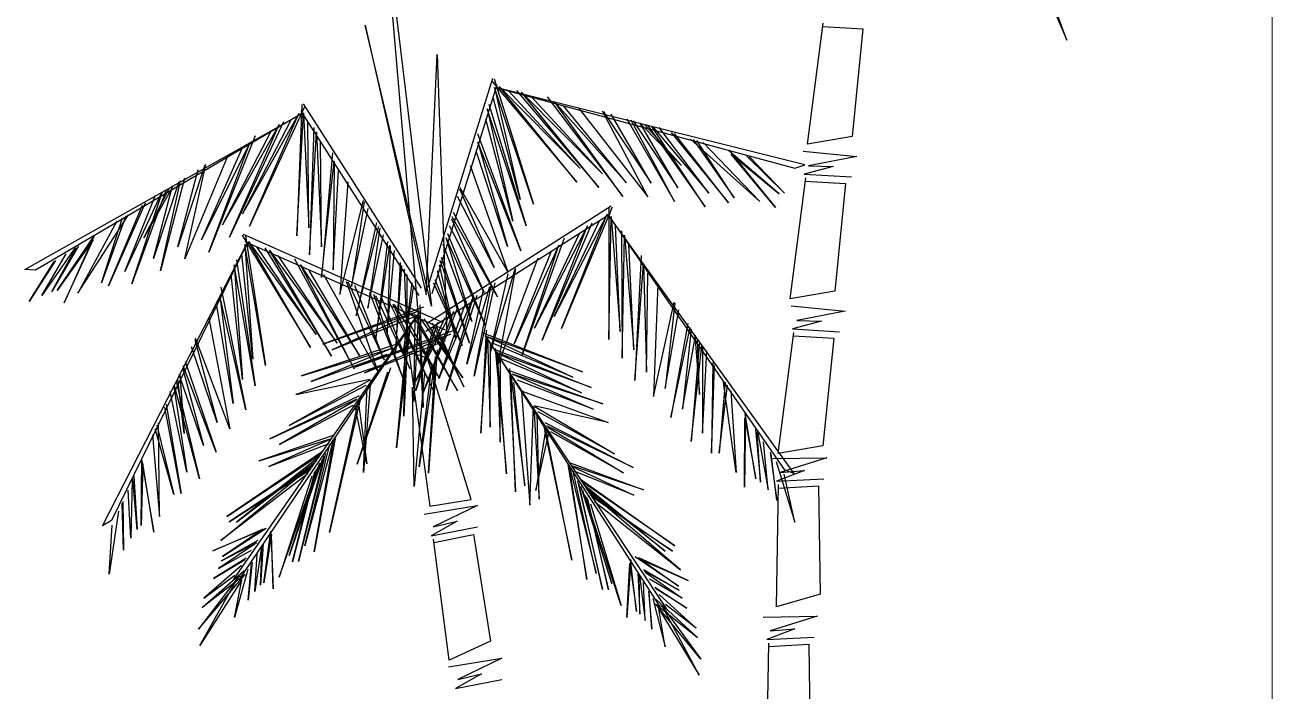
# Model space of a CAD drawing. Header units: millimetres. Extents: x -106 to 2534, y 21 to 2786.
# Drawn here: x 1237.928 to 1241.828, y 1421.092 to 1423.174 of the extents above; entities that cross this region are included whole.
import ezdxf

# ---------------------------------------------------------------- set-up
doc = ezdxf.new("R2010")
doc.units = ezdxf.units.MM
doc.layers.add('fach mas atras', color=62, linetype='Continuous', lineweight=20)

msp = doc.modelspace()

# ---------------------------------------------------------------- linework, layer by layer
at = {"color": 102}
for p, q in [((1239.0494, 1423.5416), (1239.1994, 1422.2952)), ((1239.158, 1422.2776), (1239.0494, 1423.5416)), ((1241.0908, 1423.3505), (1241.1862, 1423.1265)), ((1241.1862, 1423.1265), (1241.1033, 1423.356)), ((1238.9923, 1423.1735), (1239.1826, 1422.3312)), ((1239.1994, 1422.2952), (1238.9923, 1423.1735)), ((1239.1826, 1422.3312), (1239.217, 1423.0824)), ((1239.217, 1423.0824), (1239.2473, 1422.2035)), ((1239.3908, 1423.0067), (1239.1867, 1422.3537)), ((1239.4043, 1422.9869), (1239.2003, 1422.3339)), ((1239.3892, 1422.9975), (1239.6537, 1422.6831)), ((1239.3954, 1423.0065), (1239.5186, 1422.6146)), ((1239.4764, 1422.6283), (1239.3921, 1422.9478)), ((1239.3968, 1422.9794), (1239.4764, 1422.6283)), ((1239.5186, 1422.6146), (1239.3968, 1422.9794)), ((1240.3668, 1422.7373), (1239.4009, 1422.9794)), ((1239.4009, 1422.9794), (1240.3353, 1422.7269)), ((1239.4113, 1422.9817), (1239.6647, 1422.726)), ((1239.6537, 1422.6831), (1239.4113, 1422.9817)), ((1239.6647, 1422.726), (1239.4405, 1422.9687)), ((1239.465, 1422.9692), (1239.7231, 1422.666)), ((1239.4807, 1422.9647), (1239.7341, 1422.709)), ((1239.7231, 1422.666), (1239.4807, 1422.9647)), ((1239.7341, 1422.709), (1239.5099, 1422.9516)), ((1239.5616, 1422.9498), (1239.7982, 1422.6382)), ((1238.8023, 1422.9189), (1238.6302, 1422.5458)), ((1238.7939, 1422.926), (1238.7786, 1422.5154)), ((1238.7983, 1422.9274), (1239.1676, 1422.3515)), ((1239.3739, 1422.9117), (1239.4536, 1422.5606)), ((1239.4957, 1422.5468), (1239.3739, 1422.9117)), ((1239.3785, 1422.9273), (1239.4957, 1422.5468)), ((1239.5837, 1422.934), (1239.8092, 1422.6811)), ((1239.7982, 1422.6382), (1239.5837, 1422.934)), ((1239.8092, 1422.6811), (1239.6129, 1422.921)), ((1239.6588, 1422.9151), (1239.876, 1422.6372)), ((1237.9281, 1422.4097), (1238.7957, 1422.8984)), ((1238.7957, 1422.8984), (1237.9613, 1422.408)), ((1238.7366, 1422.8716), (1238.5678, 1422.511)), ((1238.7851, 1422.8979), (1238.6082, 1422.5843)), ((1238.6082, 1422.5843), (1238.7604, 1422.8776)), ((1238.6302, 1422.5458), (1238.7851, 1422.8979)), ((1238.7786, 1422.5154), (1238.7997, 1422.8995)), ((1238.7904, 1422.9047), (1239.1597, 1422.3288)), ((1238.7997, 1422.8995), (1238.8156, 1422.5398)), ((1238.8156, 1422.5398), (1238.8125, 1422.8702)), ((1239.4536, 1422.5606), (1239.3693, 1422.88)), ((1239.876, 1422.6372), (1239.734, 1422.9045)), ((1239.7379, 1422.9033), (1239.887, 1422.6801)), ((1239.887, 1422.6801), (1239.7617, 1422.8959)), ((1239.81, 1422.881), (1239.9591, 1422.6221)), ((1239.9591, 1422.6221), (1239.8239, 1422.8767)), ((1239.83, 1422.8748), (1239.9702, 1422.6651)), ((1239.8506, 1422.8674), (1239.9814, 1422.7349)), ((1239.9702, 1422.6651), (1239.8524, 1422.8679)), ((1238.6485, 1422.8274), (1238.5027, 1422.4643)), ((1238.7227, 1422.8631), (1238.5458, 1422.5495)), ((1238.5458, 1422.5495), (1238.698, 1422.8428)), ((1238.5678, 1422.511), (1238.7227, 1422.8631)), ((1238.8311, 1422.8541), (1238.8185, 1422.4561)), ((1238.8185, 1422.4561), (1238.8396, 1422.8402)), ((1238.8396, 1422.8402), (1238.8556, 1422.4805)), ((1239.343, 1422.8354), (1239.4789, 1422.4685)), ((1239.9814, 1422.7349), (1239.8653, 1422.8628)), ((1239.8754, 1422.8607), (1240.0557, 1422.6057)), ((1240.0557, 1422.6057), (1239.8889, 1422.8566)), ((1239.8915, 1422.8558), (1240.0667, 1422.6487)), ((1240.0667, 1422.6487), (1239.9111, 1422.8539)), ((1239.9488, 1422.838), (1240.1281, 1422.6188)), ((1240.1281, 1422.6188), (1239.959, 1422.8349)), ((1238.6314, 1422.8063), (1238.4807, 1422.5028)), ((1238.5027, 1422.4643), (1238.6314, 1422.8063)), ((1238.8556, 1422.4805), (1238.8524, 1422.8109)), ((1239.3444, 1422.8083), (1239.4367, 1422.4823)), ((1239.4789, 1422.4685), (1239.3444, 1422.8083)), ((1240.2267, 1422.6225), (1240.009, 1422.8171)), ((1240.0182, 1422.8165), (1240.1465, 1422.6339)), ((1240.1465, 1422.6339), (1240.0294, 1422.8131)), ((1240.0494, 1422.8069), (1240.2267, 1422.6225)), ((1238.564, 1422.7682), (1238.4279, 1422.4428)), ((1238.4807, 1422.5028), (1238.6067, 1422.786)), ((1238.8896, 1422.7748), (1238.8555, 1422.385)), ((1239.4367, 1422.4823), (1239.3398, 1422.7767)), ((1240.2867, 1422.647), (1240.1288, 1422.7823)), ((1240.1302, 1422.7819), (1240.2756, 1422.6041)), ((1240.1364, 1422.7705), (1240.2867, 1422.647)), ((1240.2756, 1422.6041), (1240.1364, 1422.7705)), ((1240.186, 1422.7646), (1240.3038, 1422.6487)), ((1240.3038, 1422.6487), (1240.1941, 1422.7621)), ((1238.4908, 1422.736), (1238.4059, 1422.4813)), ((1238.4059, 1422.4813), (1238.4698, 1422.7226)), ((1238.4279, 1422.4428), (1238.4942, 1422.7382)), ((1238.8555, 1422.385), (1238.8954, 1422.7483)), ((1238.8954, 1422.7483), (1238.8925, 1422.4094)), ((1238.8925, 1422.4094), (1238.9082, 1422.719)), ((1239.3201, 1422.7348), (1239.438, 1422.4024)), ((1240.3353, 1422.7269), (1240.3668, 1422.7373)), ((1238.3916, 1422.6715), (1238.3004, 1422.5092)), ((1238.4095, 1422.6841), (1238.3297, 1422.4448)), ((1238.3297, 1422.4448), (1238.3898, 1422.6715)), ((1238.4272, 1422.6954), (1238.3517, 1422.4063)), ((1238.3517, 1422.4063), (1238.4149, 1422.6875)), ((1238.9383, 1422.6838), (1238.9124, 1422.3321)), ((1238.3552, 1422.6495), (1238.2409, 1422.4035)), ((1238.2409, 1422.4035), (1238.3368, 1422.6426)), ((1238.3694, 1422.6586), (1238.2629, 1422.365)), ((1238.2629, 1422.365), (1238.3575, 1422.651)), ((1238.3004, 1422.5092), (1238.3787, 1422.6633)), ((1239.3958, 1422.4161), (1239.281, 1422.6377)), ((1239.2876, 1422.6617), (1239.3958, 1422.4161)), ((1239.438, 1422.4024), (1239.2887, 1422.6657)), ((1238.3046, 1422.6173), (1238.1896, 1422.3585)), ((1238.1896, 1422.3585), (1238.2956, 1422.6115)), ((1238.9124, 1422.3321), (1238.9868, 1422.6254)), ((1238.9889, 1422.6219), (1238.9495, 1422.3564)), ((1238.9495, 1422.3564), (1239.0016, 1422.6005)), ((1239.7614, 1422.6078), (1239.1844, 1422.2402)), ((1239.7648, 1422.6047), (1239.6063, 1422.2256)), ((1239.7543, 1422.6018), (1239.7537, 1422.1909)), ((1238.0936, 1422.336), (1238.2521, 1422.5811)), ((1238.2158, 1422.5606), (1238.0936, 1422.336)), ((1238.2434, 1422.5782), (1238.1679, 1422.3682)), ((1238.1679, 1422.3682), (1238.2334, 1422.5719)), ((1239.0273, 1422.557), (1238.9639, 1422.265)), ((1239.759, 1422.5839), (1239.182, 1422.2163)), ((1239.2622, 1422.5687), (1239.3639, 1422.3379)), ((1239.406, 1422.3241), (1239.2639, 1422.5749)), ((1239.2677, 1422.589), (1239.406, 1422.3241)), ((1239.7009, 1422.555), (1239.5451, 1422.1886)), ((1239.7484, 1422.583), (1239.5829, 1422.2633)), ((1239.5829, 1422.2633), (1239.7245, 1422.5618)), ((1239.6063, 1422.2256), (1239.7484, 1422.583)), ((1240.3337, 1421.7725), (1239.7516, 1422.5804)), ((1239.7516, 1422.5804), (1240.3029, 1421.7849)), ((1239.7537, 1422.1909), (1239.761, 1422.5755)), ((1239.761, 1422.5755), (1239.7899, 1422.2166)), ((1238.0292, 1422.3438), (1238.1457, 1422.516)), ((1238.1445, 1422.5152), (1238.0512, 1422.3053)), ((1238.6073, 1422.5168), (1238.8213, 1422.166)), ((1238.6102, 1422.5204), (1239.2361, 1422.2441)), ((1238.6182, 1422.5156), (1238.6808, 1422.1095)), ((1238.9639, 1422.265), (1239.0347, 1422.5444)), ((1239.038, 1422.5389), (1239.0009, 1422.2894)), ((1239.0009, 1422.2894), (1239.0499, 1422.5188)), ((1239.2497, 1422.5229), (1239.368, 1422.2339)), ((1239.3639, 1422.3379), (1239.256, 1422.5461)), ((1239.6873, 1422.546), (1239.5218, 1422.2263)), ((1239.5218, 1422.2263), (1239.6633, 1422.5248)), ((1239.5451, 1422.1886), (1239.6873, 1422.546)), ((1239.7899, 1422.2166), (1239.7749, 1422.5467)), ((1239.794, 1422.5312), (1239.7958, 1422.1331)), ((1239.7958, 1422.1331), (1239.803, 1422.5176)), ((1239.803, 1422.5176), (1239.8319, 1422.1588)), ((1238.0846, 1422.477), (1237.9808, 1422.3288)), ((1238.0953, 1422.4838), (1238.0123, 1422.3409)), ((1238.0123, 1422.3409), (1238.0881, 1422.4792)), ((1238.1415, 1422.5025), (1238.0292, 1422.3438)), ((1238.0512, 1422.3053), (1238.1415, 1422.5025)), ((1238.1705, 1421.6083), (1238.6241, 1422.4948)), ((1238.6241, 1422.4948), (1238.1991, 1421.6252)), ((1238.6155, 1422.4885), (1238.6411, 1422.1294)), ((1238.6808, 1422.1095), (1238.6155, 1422.4885)), ((1238.6162, 1422.4971), (1239.2421, 1422.2209)), ((1238.6268, 1422.4979), (1238.8387, 1422.2068)), ((1238.8213, 1422.166), (1238.6268, 1422.4979)), ((1238.8387, 1422.2068), (1238.6537, 1422.4806)), ((1238.678, 1422.4774), (1238.8873, 1422.1386)), ((1239.0622, 1422.498), (1239.0244, 1422.188)), ((1239.0244, 1422.188), (1239.0694, 1422.4858)), ((1239.0707, 1422.4835), (1239.0614, 1422.2124)), ((1239.3259, 1422.2476), (1239.2362, 1422.4891)), ((1239.2452, 1422.5066), (1239.3259, 1422.2476)), ((1239.368, 1422.2339), (1239.2459, 1422.5092)), ((1239.5981, 1422.486), (1239.4584, 1422.1773)), ((1239.6145, 1422.5076), (1239.4818, 1422.1396)), ((1239.4818, 1422.1396), (1239.5981, 1422.486)), ((1239.8319, 1422.1588), (1239.8169, 1422.4888)), ((1238.0239, 1422.4383), (1237.9412, 1422.31)), ((1237.9808, 1422.3288), (1238.0566, 1422.4592)), ((1238.5896, 1422.4398), (1238.6479, 1422.046)), ((1238.6411, 1422.1294), (1238.6061, 1422.458)), ((1238.6929, 1422.4705), (1238.9047, 1422.1794)), ((1238.8873, 1422.1386), (1238.6929, 1422.4705)), ((1238.9047, 1422.1794), (1238.7197, 1422.4532)), ((1238.7706, 1422.4436), (1238.9573, 1422.0998)), ((1239.0614, 1422.2124), (1239.0841, 1422.469)), ((1239.3181, 1422.1798), (1239.2266, 1422.4384)), ((1239.2294, 1422.4488), (1239.3181, 1422.1798)), ((1239.5321, 1422.4455), (1239.4078, 1422.1154)), ((1239.4584, 1422.1773), (1239.5741, 1422.4648)), ((1239.8553, 1422.4541), (1239.8352, 1422.0634)), ((1237.9613, 1422.408), (1237.9281, 1422.4097)), ((1237.9412, 1422.31), (1238.0191, 1422.4352)), ((1238.5827, 1422.425), (1238.6083, 1422.0659)), ((1238.6479, 1422.046), (1238.5827, 1422.425)), ((1238.7901, 1422.4247), (1238.9748, 1422.1406)), ((1238.9573, 1422.0998), (1238.7901, 1422.4247)), ((1238.9748, 1422.1406), (1238.8169, 1422.4073)), ((1239.1013, 1422.4319), (1239.0868, 1422.1491)), ((1239.0868, 1422.1491), (1239.1067, 1422.4227)), ((1239.1138, 1422.4107), (1239.1238, 1422.1734)), ((1239.2759, 1422.1935), (1239.2178, 1422.4062)), ((1239.223, 1422.425), (1239.2759, 1422.1935)), ((1239.4601, 1422.4106), (1239.3845, 1422.1531)), ((1239.4078, 1422.1154), (1239.4635, 1422.4129)), ((1239.8352, 1422.0634), (1239.8621, 1422.4278)), ((1239.8621, 1422.4278), (1239.8714, 1422.0891)), ((1239.8714, 1422.0891), (1239.8759, 1422.399)), ((1238.6083, 1422.0659), (1238.5733, 1422.3945)), ((1238.8614, 1422.3946), (1239.0341, 1422.0871)), ((1239.0341, 1422.0871), (1238.9341, 1422.3728)), ((1238.9378, 1422.371), (1239.0515, 1422.1278)), ((1239.0515, 1422.1278), (1238.9602, 1422.3601)), ((1239.1382, 1422.3693), (1239.1106, 1422.1479)), ((1239.1106, 1422.1479), (1239.1442, 1422.3592)), ((1239.1238, 1422.1734), (1239.1237, 1422.3939)), ((1239.2955, 1422.1724), (1239.2072, 1422.3673)), ((1239.2103, 1422.3787), (1239.2955, 1422.1724)), ((1239.398, 1422.3678), (1239.333, 1422.0762)), ((1239.333, 1422.0762), (1239.386, 1422.3595)), ((1239.3845, 1422.1531), (1239.4396, 1422.3965)), ((1239.9072, 1422.3649), (1239.894, 1422.0125)), ((1238.5379, 1422.3273), (1238.5798, 1421.9911)), ((1238.6194, 1421.9711), (1238.5379, 1422.3273)), ((1238.5406, 1422.3543), (1238.6194, 1421.9711)), ((1239.0057, 1422.338), (1239.114, 1422.0596)), ((1239.114, 1422.0596), (1239.0188, 1422.3316)), ((1239.0246, 1422.3289), (1239.1314, 1422.1004)), ((1239.3416, 1422.3289), (1239.2457, 1422.0317)), ((1239.2457, 1422.0317), (1239.33, 1422.3209)), ((1239.3807, 1422.3559), (1239.3096, 1422.1139)), ((1239.3096, 1422.1139), (1239.3615, 1422.3426)), ((1238.5798, 1421.9911), (1238.5285, 1422.2967)), ((1238.5818, 1421.4416), (1239.1659, 1422.2833)), ((1239.1659, 1422.2833), (1238.6056, 1421.4519)), ((1239.1749, 1422.2927), (1238.8592, 1422.1763)), ((1239.1314, 1422.1004), (1239.0456, 1422.3186)), ((1239.0673, 1422.3081), (1239.207, 1422.0288)), ((1239.207, 1422.0288), (1239.08, 1422.3019)), ((1239.0825, 1422.3008), (1239.2244, 1422.0695)), ((1239.2244, 1422.0695), (1239.1016, 1422.296)), ((1239.1633, 1422.3), (1239.1731, 1421.9781)), ((1239.2784, 1422.2853), (1239.1727, 1422.0226)), ((1239.3277, 1422.3194), (1239.2224, 1422.0694)), ((1239.2224, 1422.0694), (1239.3095, 1422.3118)), ((1239.894, 1422.0125), (1239.9579, 1422.3083)), ((1239.9601, 1422.3049), (1239.9302, 1422.0382)), ((1239.9302, 1422.0382), (1239.9735, 1422.284)), ((1238.5027, 1422.2583), (1238.569, 1421.9119)), ((1238.8592, 1422.1763), (1239.1582, 1422.2795)), ((1239.1582, 1422.2795), (1238.889, 1422.1585)), ((1238.889, 1422.1585), (1239.1419, 1422.2605)), ((1239.1338, 1422.2438), (1239.0901, 1421.8524)), ((1239.1364, 1422.2746), (1239.2805, 1422.0308)), ((1239.1586, 1422.2792), (1239.1442, 1421.9974)), ((1239.1442, 1421.9974), (1239.1484, 1422.2564)), ((1239.2805, 1422.0308), (1239.1461, 1422.2699)), ((1239.2581, 1422.2714), (1239.1493, 1422.0603)), ((1239.1493, 1422.0603), (1239.242, 1422.2603)), ((1239.2185, 1422.2441), (1239.1506, 1422.0315)), ((1239.1585, 1422.2638), (1239.2979, 1422.0715)), ((1239.1731, 1421.9781), (1239.1586, 1422.2792)), ((1239.1727, 1422.0226), (1239.2695, 1422.2792)), ((1239.2979, 1422.0715), (1239.1761, 1422.2553)), ((1239.2018, 1422.2428), (1239.301, 1422.0429)), ((1239.2661, 1422.2183), (1238.9602, 1422.1044)), ((1238.9602, 1422.1044), (1239.2592, 1422.2076)), ((1239.2592, 1422.2076), (1238.9901, 1422.0866)), ((1239.0901, 1421.8524), (1239.127, 1422.233)), ((1239.127, 1422.233), (1239.1126, 1421.9512)), ((1239.1126, 1421.9512), (1239.1168, 1422.2101)), ((1239.1506, 1422.0315), (1239.2088, 1422.2374)), ((1239.301, 1422.0429), (1239.2124, 1422.2377)), ((1239.3701, 1422.22), (1239.3538, 1421.8984)), ((1239.3584, 1422.2129), (1239.6717, 1422.0902)), ((1239.9342, 1421.35), (1239.3672, 1422.2034)), ((1239.3672, 1422.2034), (1239.9106, 1421.3609)), ((1240.0008, 1422.2414), (1239.9479, 1421.9473)), ((1239.9479, 1421.9473), (1240.0087, 1422.2291)), ((1240.0121, 1422.2237), (1239.984, 1421.973)), ((1239.984, 1421.973), (1240.0247, 1422.204)), ((1240.0231, 1422.2047), (1240.0376, 1422.0191)), ((1238.5294, 1421.9319), (1238.4494, 1422.1683)), ((1238.4596, 1422.191), (1238.5294, 1421.9319)), ((1238.569, 1421.9119), (1238.4612, 1422.1948)), ((1239.0944, 1422.1777), (1238.7935, 1422.0776)), ((1238.7935, 1422.0776), (1239.0776, 1422.1645)), ((1239.0776, 1422.1645), (1238.8233, 1422.0598)), ((1238.9901, 1422.0866), (1239.243, 1422.1885)), ((1239.3538, 1421.8984), (1239.3744, 1422.1992)), ((1239.3744, 1422.1992), (1239.3831, 1421.9171)), ((1239.3748, 1422.1994), (1239.6415, 1422.073)), ((1239.6717, 1422.0902), (1239.3748, 1422.1994)), ((1239.3831, 1421.9171), (1239.3841, 1422.1761)), ((1239.6415, 1422.073), (1239.3907, 1422.1801)), ((1240.0377, 1422.1837), (1240.0111, 1421.8725)), ((1240.0111, 1421.8725), (1240.0454, 1422.1718)), ((1240.0376, 1422.0191), (1240.0313, 1422.1918)), ((1240.0468, 1422.1695), (1240.0472, 1421.8982)), ((1238.8233, 1422.0598), (1239.0614, 1422.1455)), ((1239.1867, 1422.133), (1239.1285, 1422.1513)), ((1239.2121, 1422.1377), (1239.1611, 1421.7926)), ((1239.2168, 1422.1585), (1239.19, 1421.7733)), ((1239.19, 1421.7733), (1239.2121, 1422.1377)), ((1239.3954, 1422.1614), (1239.6989, 1422.0413)), ((1239.3985, 1422.1633), (1239.4343, 1421.771)), ((1239.402, 1422.1505), (1239.6687, 1422.0241)), ((1239.6989, 1422.0413), (1239.402, 1422.1505)), ((1239.4051, 1422.1523), (1239.4138, 1421.8702)), ((1239.4343, 1421.771), (1239.4051, 1422.1523)), ((1239.4138, 1421.8702), (1239.4148, 1422.1292)), ((1239.6687, 1422.0241), (1239.4179, 1422.1311)), ((1240.0472, 1421.8982), (1240.0607, 1422.1555)), ((1238.4204, 1422.1029), (1238.486, 1421.8593)), ((1238.5256, 1421.8394), (1238.423, 1422.1087)), ((1238.4289, 1422.1221), (1238.5256, 1421.8394)), ((1239.0468, 1422.1122), (1238.7756, 1422.0193)), ((1239.0712, 1422.1029), (1238.967, 1421.801)), ((1238.967, 1421.801), (1239.0634, 1422.0898)), ((1239.1781, 1422.0874), (1239.1451, 1421.7321)), ((1239.1611, 1421.7926), (1239.2019, 1422.1148)), ((1239.4366, 1422.0963), (1239.7354, 1421.9902)), ((1239.4435, 1422.1005), (1239.4625, 1421.7149)), ((1240.0792, 1422.119), (1240.0749, 1421.8359)), ((1240.0749, 1421.8359), (1240.085, 1422.11)), ((1238.4011, 1422.0595), (1238.4744, 1421.7559)), ((1238.426, 1421.8968), (1238.4062, 1422.0685)), ((1238.486, 1421.8593), (1238.4109, 1422.0815)), ((1238.4124, 1422.0825), (1238.426, 1421.8968)), ((1239.0062, 1422.0644), (1238.754, 1421.922)), ((1238.754, 1421.922), (1238.9954, 1422.0481)), ((1238.7756, 1422.0193), (1239.008, 1422.0671)), ((1239.0088, 1422.0627), (1238.9869, 1421.7749)), ((1239.4478, 1422.0797), (1239.4918, 1421.7336)), ((1239.4625, 1421.7149), (1239.4478, 1422.0797)), ((1239.4531, 1422.0828), (1239.7052, 1421.973)), ((1239.7354, 1421.9902), (1239.4531, 1422.0828)), ((1239.4918, 1421.7336), (1239.4575, 1422.0566)), ((1239.7052, 1421.973), (1239.4689, 1422.0635)), ((1240.1184, 1422.0578), (1240.0987, 1421.8355)), ((1240.0987, 1421.8355), (1240.1247, 1422.0479)), ((1240.1526, 1421.7751), (1240.1117, 1422.0641)), ((1238.4348, 1421.7759), (1238.3827, 1422.0281)), ((1238.3942, 1422.0441), (1238.4348, 1421.7759)), ((1238.4744, 1421.7559), (1238.3953, 1422.0466)), ((1238.9735, 1422.0151), (1238.6944, 1421.8806)), ((1238.9784, 1422.012), (1238.8801, 1421.5874)), ((1238.9869, 1421.7749), (1238.9988, 1422.046)), ((1239.1451, 1421.7321), (1239.1397, 1422.0419)), ((1239.4807, 1422.0287), (1239.5066, 1421.6728)), ((1239.4828, 1422.0299), (1239.7521, 1421.9315)), ((1240.136, 1422.0303), (1240.1526, 1421.7751)), ((1238.4168, 1421.71), (1238.3655, 1421.9795)), ((1238.3699, 1421.9893), (1238.4168, 1421.71)), ((1238.6944, 1421.8806), (1238.9672, 1422.0056)), ((1238.9644, 1422.0014), (1238.7243, 1421.8628)), ((1238.7243, 1421.8628), (1238.9543, 1421.9861)), ((1238.8801, 1421.5874), (1238.9725, 1422.0022)), ((1238.9977, 1421.8021), (1238.9605, 1421.9822)), ((1238.9699, 1421.9979), (1238.9977, 1421.8021)), ((1239.5066, 1421.6728), (1239.5182, 1421.9824)), ((1239.5198, 1421.9797), (1239.5359, 1421.6915)), ((1239.7521, 1421.9315), (1239.5207, 1421.984)), ((1239.5225, 1421.9813), (1239.7717, 1421.8338)), ((1238.3492, 1421.6383), (1238.346, 1421.9301)), ((1238.3492, 1421.6383), (1238.346, 1421.9301)), ((1239.5359, 1421.6915), (1239.5295, 1421.9627)), ((1239.7717, 1421.8338), (1239.5329, 1421.9648)), ((1239.5542, 1421.9313), (1239.8304, 1421.7912)), ((1240.1816, 1421.9591), (1240.1781, 1421.7295)), ((1240.1781, 1421.7295), (1240.1791, 1421.9464)), ((1240.1791, 1421.9464), (1240.2143, 1421.7552)), ((1240.2143, 1421.7552), (1240.1809, 1421.9603)), ((1238.3271, 1421.893), (1238.3492, 1421.6383)), ((1238.3271, 1421.893), (1238.3492, 1421.6383)), ((1238.3933, 1421.7061), (1238.3356, 1421.9121)), ((1238.3404, 1421.9229), (1238.3933, 1421.7061)), ((1238.8924, 1421.8909), (1238.6608, 1421.8116)), ((1239.5574, 1421.9141), (1239.5257, 1421.7189)), ((1239.5257, 1421.7189), (1239.5665, 1421.8982)), ((1239.5492, 1421.9284), (1239.6389, 1421.5018)), ((1239.6389, 1421.5018), (1239.5549, 1421.9184)), ((1239.8304, 1421.7912), (1239.5603, 1421.9217)), ((1239.563, 1421.9175), (1239.8002, 1421.774)), ((1239.8002, 1421.774), (1239.5728, 1421.902)), ((1240.2131, 1421.91), (1240.2284, 1421.7454)), ((1240.2284, 1421.7454), (1240.2177, 1421.9028)), ((1240.22, 1421.8993), (1240.2519, 1421.7213)), ((1238.6608, 1421.8116), (1238.8863, 1421.8816)), ((1238.8851, 1421.8799), (1238.6906, 1421.7938)), ((1238.6906, 1421.7938), (1238.8794, 1421.8655)), ((1238.8925, 1421.8752), (1238.8034, 1421.5466)), ((1238.8034, 1421.5466), (1238.882, 1421.8638)), ((1238.8993, 1421.8865), (1238.8323, 1421.5273)), ((1238.8323, 1421.5273), (1238.8936, 1421.877)), ((1240.2519, 1421.7213), (1240.2379, 1421.8714)), ((1238.2912, 1421.6092), (1238.2933, 1421.8171)), ((1238.2927, 1421.8158), (1238.3308, 1421.5893)), ((1238.8591, 1421.8407), (1238.5596, 1421.6382)), ((1238.5596, 1421.6382), (1238.8545, 1421.8337)), ((1238.8484, 1421.8246), (1238.5894, 1421.6204)), ((1238.8584, 1421.8183), (1238.7542, 1421.5164)), ((1238.8683, 1421.8349), (1238.7831, 1421.4971)), ((1238.7831, 1421.4971), (1238.864, 1421.8277)), ((1240.2588, 1421.8386), (1240.28, 1421.6875)), ((1240.28, 1421.6875), (1240.2619, 1421.8339)), ((1238.2972, 1421.8035), (1238.2912, 1421.6092)), ((1238.3308, 1421.5893), (1238.2972, 1421.8035)), ((1238.5406, 1421.5633), (1238.83, 1421.8)), ((1238.8276, 1421.7932), (1238.5669, 1421.621)), ((1238.5669, 1421.621), (1238.8225, 1421.7855)), ((1238.5894, 1421.6204), (1238.84, 1421.8119)), ((1238.7236, 1421.4478), (1238.8441, 1421.7911)), ((1238.7542, 1421.5164), (1238.8505, 1421.8052)), ((1238.839, 1421.786), (1238.7645, 1421.4963)), ((1238.7645, 1421.4963), (1238.8343, 1421.7781)), ((1239.6257, 1421.8012), (1239.6855, 1421.4408)), ((1239.6855, 1421.4408), (1239.6312, 1421.7916)), ((1239.6323, 1421.7898), (1239.7148, 1421.4595)), ((1239.6327, 1421.8055), (1239.8627, 1421.7216)), ((1239.8627, 1421.7216), (1239.6387, 1421.7961)), ((1239.6398, 1421.7944), (1239.8325, 1421.7044)), ((1239.7148, 1421.4595), (1239.6426, 1421.7783)), ((1239.8325, 1421.7044), (1239.6452, 1421.7799)), ((1240.2772, 1421.81), (1240.3362, 1421.6199)), ((1240.3029, 1421.7849), (1240.3337, 1421.7725)), ((1238.2639, 1421.7508), (1238.2591, 1421.57)), ((1238.2787, 1421.5975), (1238.2655, 1421.7546)), ((1238.269, 1421.7624), (1238.2787, 1421.5975)), ((1238.8135, 1421.7719), (1238.5406, 1421.5633)), ((1238.8258, 1421.7641), (1238.7236, 1421.4478)), ((1239.6556, 1421.749), (1239.734, 1421.4096)), ((1239.734, 1421.4096), (1239.6598, 1421.7417)), ((1239.665, 1421.7547), (1239.9604, 1421.5462)), ((1239.9604, 1421.5462), (1239.6695, 1421.7476)), ((1239.6753, 1421.7384), (1239.9302, 1421.529)), ((1240.3362, 1421.6199), (1240.3029, 1421.7699)), ((1238.2591, 1421.57), (1238.2504, 1421.7205)), ((1239.6652, 1421.7323), (1239.7633, 1421.4283)), ((1239.7633, 1421.4283), (1239.6728, 1421.719)), ((1239.7925, 1421.3591), (1239.679, 1421.7048)), ((1239.9302, 1421.529), (1239.6835, 1421.7255)), ((1239.684, 1421.6996), (1239.7527, 1421.4084)), ((1239.9778, 1421.4709), (1239.6932, 1421.7134)), ((1239.6955, 1421.7066), (1239.9527, 1421.5292)), ((1239.9527, 1421.5292), (1239.7005, 1421.6988)), ((1238.2365, 1421.5324), (1238.2323, 1421.6799)), ((1238.2346, 1421.685), (1238.2365, 1421.5324)), ((1239.7527, 1421.4084), (1239.6886, 1421.6916)), ((1239.6967, 1421.6774), (1239.7925, 1421.3591)), ((1239.7093, 1421.6849), (1239.9778, 1421.4709)), ((1238.1991, 1421.6252), (1238.1705, 1421.6083)), ((1238.2208, 1421.654), (1238.1911, 1421.4571)), ((1238.1911, 1421.4571), (1238.2014, 1421.6104)), ((1238.6818, 1421.6007), (1238.516, 1421.5305)), ((1238.516, 1421.5305), (1238.6718, 1421.5985)), ((1238.5458, 1421.5127), (1238.6824, 1421.6016)), ((1238.6718, 1421.5985), (1238.5458, 1421.5127)), ((1238.6757, 1421.4307), (1238.6972, 1421.5922)), ((1238.699, 1421.5813), (1238.6757, 1421.4307)), ((1238.6967, 1421.5912), (1238.7046, 1421.4114)), ((1238.7046, 1421.4114), (1238.699, 1421.5813)), ((1238.651, 1421.5542), (1238.5334, 1421.475)), ((1238.6565, 1421.5625), (1238.5433, 1421.4995)), ((1238.5433, 1421.4995), (1238.6528, 1421.557)), ((1238.668, 1421.5435), (1238.647, 1421.4033)), ((1238.6731, 1421.552), (1238.6649, 1421.4227)), ((1238.6649, 1421.4227), (1238.6697, 1421.5463)), ((1238.6198, 1421.5072), (1238.518, 1421.4442)), ((1238.518, 1421.4442), (1238.6173, 1421.5035)), ((1238.5334, 1421.475), (1238.6366, 1421.5326)), ((1238.647, 1421.4033), (1238.6546, 1421.5212)), ((1239.8224, 1421.502), (1239.8108, 1421.3223)), ((1239.8401, 1421.3411), (1239.8218, 1421.503)), ((1239.9716, 1421.4205), (1239.8369, 1421.512)), ((1239.8375, 1421.5111), (1240.0018, 1421.4376)), ((1239.8474, 1421.5087), (1239.9716, 1421.4205)), ((1240.0018, 1421.4376), (1239.8474, 1421.5087)), ((1238.4828, 1421.3531), (1238.6142, 1421.4692)), ((1238.605, 1421.485), (1238.4874, 1421.3826)), ((1238.6252, 1421.4722), (1238.5833, 1421.322)), ((1238.6389, 1421.4951), (1238.6258, 1421.3762)), ((1238.6258, 1421.3762), (1238.6367, 1421.4913)), ((1239.8108, 1421.3223), (1239.8199, 1421.4921)), ((1239.8199, 1421.4921), (1239.8401, 1421.3411)), ((1239.8451, 1421.4623), (1239.8508, 1421.3329)), ((1239.862, 1421.4725), (1239.9739, 1421.4072)), ((1239.9739, 1421.4072), (1239.8656, 1421.4668)), ((1239.8673, 1421.4641), (1239.9833, 1421.3825)), ((1238.4709, 1421.2853), (1238.6166, 1421.4562)), ((1238.5946, 1421.4477), (1238.4709, 1421.2853)), ((1238.475, 1421.2349), (1238.5946, 1421.4477)), ((1238.606, 1421.4402), (1238.475, 1421.2349)), ((1238.6166, 1421.4562), (1238.4828, 1421.3531)), ((1238.4874, 1421.3826), (1238.5844, 1421.4539)), ((1238.6056, 1421.4519), (1238.5818, 1421.4416)), ((1238.5833, 1421.322), (1238.606, 1421.4402)), ((1239.8508, 1421.3329), (1239.8485, 1421.4565)), ((1239.8501, 1421.4537), (1239.8682, 1421.313)), ((1239.8682, 1421.313), (1239.863, 1421.4311)), ((1239.9833, 1421.3825), (1239.8812, 1421.4421)), ((1239.8781, 1421.4047), (1239.8889, 1421.2855)), ((1239.8889, 1421.2855), (1239.8803, 1421.4008)), ((1239.8976, 1421.4164), (1239.998, 1421.3514)), ((1239.998, 1421.3514), (1239.8999, 1421.4127)), ((1239.9118, 1421.3939), (1240.0274, 1421.2891)), ((1239.8914, 1421.3816), (1239.9302, 1421.2305)), ((1239.8997, 1421.3653), (1240.0313, 1421.2596)), ((1240.0419, 1421.1915), (1239.8997, 1421.3653)), ((1240.0313, 1421.2596), (1239.9024, 1421.3783)), ((1239.9302, 1421.2305), (1239.91, 1421.3492)), ((1239.91, 1421.3492), (1240.0368, 1421.1413)), ((1239.9106, 1421.3609), (1239.9342, 1421.35)), ((1239.9215, 1421.3564), (1240.0419, 1421.1915)), ((1240.0368, 1421.1413), (1239.9215, 1421.3564)), ((1240.0274, 1421.2891), (1239.9318, 1421.3624))]:
    msp.add_line(p, q, dxfattribs=at)
at = {"color": 23}
for p, q in [((1240.375, 1422.8015), (1240.4239, 1423.1803)), ((1240.4228, 1423.1695), (1240.5483, 1423.1624)), ((1240.5483, 1423.1624), (1240.5146, 1422.8259)), ((1240.5146, 1422.8259), (1240.375, 1422.8015)), ((1240.3616, 1422.7801), (1240.5299, 1422.7632)), ((1240.5299, 1422.7632), (1240.3789, 1422.7345)), ((1240.4555, 1422.7323), (1240.3653, 1422.7084)), ((1240.3789, 1422.7345), (1240.4555, 1422.7323)), ((1240.3208, 1422.3182), (1240.3697, 1422.697)), ((1240.3653, 1422.7084), (1240.5125, 1422.6992)), ((1240.3686, 1422.6862), (1240.4941, 1422.6791)), ((1240.4941, 1422.6791), (1240.4604, 1422.3426)), ((1240.4604, 1422.3426), (1240.3208, 1422.3182)), ((1240.3248, 1422.2965), (1240.4931, 1422.2796)), ((1240.4187, 1422.2487), (1240.3285, 1422.2249)), ((1240.4931, 1422.2796), (1240.3421, 1422.2509)), ((1240.3421, 1422.2509), (1240.4187, 1422.2487)), ((1240.284, 1421.8347), (1240.3329, 1422.2135)), ((1240.3285, 1422.2249), (1240.4757, 1422.2156)), ((1240.3318, 1422.2026), (1240.4573, 1422.1955)), ((1240.4573, 1422.1955), (1240.4235, 1421.8591)), ((1239.1285, 1422.1513), (1239.1946, 1421.6703)), ((1239.3239, 1421.691), (1239.1867, 1422.133)), ((1240.4235, 1421.8591), (1240.284, 1421.8347)), ((1240.267, 1421.8189), (1240.4361, 1421.8213)), ((1240.4361, 1421.8213), (1240.2894, 1421.7756)), ((1240.3657, 1421.7821), (1240.2789, 1421.7482)), ((1240.2894, 1421.7756), (1240.3657, 1421.7821)), ((1240.2788, 1421.3555), (1240.2845, 1421.7374)), ((1240.2789, 1421.7482), (1240.4261, 1421.7557)), ((1240.2846, 1421.7265), (1240.4101, 1421.7336)), ((1240.4101, 1421.7336), (1240.4148, 1421.3955)), ((1239.1765, 1421.6453), (1239.3435, 1421.6721)), ((1239.1946, 1421.6703), (1239.3239, 1421.691)), ((1239.3435, 1421.6721), (1239.2049, 1421.6057)), ((1239.2795, 1421.6231), (1239.1985, 1421.577)), ((1239.2049, 1421.6057), (1239.2795, 1421.6231)), ((1239.1985, 1421.577), (1239.3431, 1421.6057)), ((1239.2073, 1421.5563), (1239.3304, 1421.5816)), ((1239.3304, 1421.5816), (1239.3839, 1421.2477)), ((1239.2552, 1421.1884), (1239.2056, 1421.5671)), ((1240.4148, 1421.3955), (1240.2788, 1421.3555)), ((1240.2366, 1421.3235), (1240.4058, 1421.3259)), ((1240.4058, 1421.3259), (1240.259, 1421.2802)), ((1240.3354, 1421.2867), (1240.2485, 1421.2528)), ((1240.259, 1421.2802), (1240.3354, 1421.2867)), ((1239.3839, 1421.2477), (1239.2552, 1421.1884)), ((1240.2485, 1421.2528), (1240.3958, 1421.2603)), ((1240.2485, 1420.86), (1240.2541, 1421.2419)), ((1240.2543, 1421.231), (1240.3797, 1421.2382)), ((1240.3797, 1421.2382), (1240.3844, 1420.9001)), ((1239.253, 1421.168), (1239.42, 1421.1948)), ((1239.42, 1421.1948), (1239.2814, 1421.1284)), ((1239.356, 1421.1459), (1239.275, 1421.0997)), ((1239.275, 1421.0997), (1239.4196, 1421.1284)), ((1239.2814, 1421.1284), (1239.356, 1421.1459))]:
    msp.add_line(p, q, dxfattribs=at)
at = {"layer": 'fach mas atras'}
msp.add_line((1241.8282, 1417.6691), (1241.8282, 1423.9679), dxfattribs=at)

doc.saveas('drawing.dxf')
